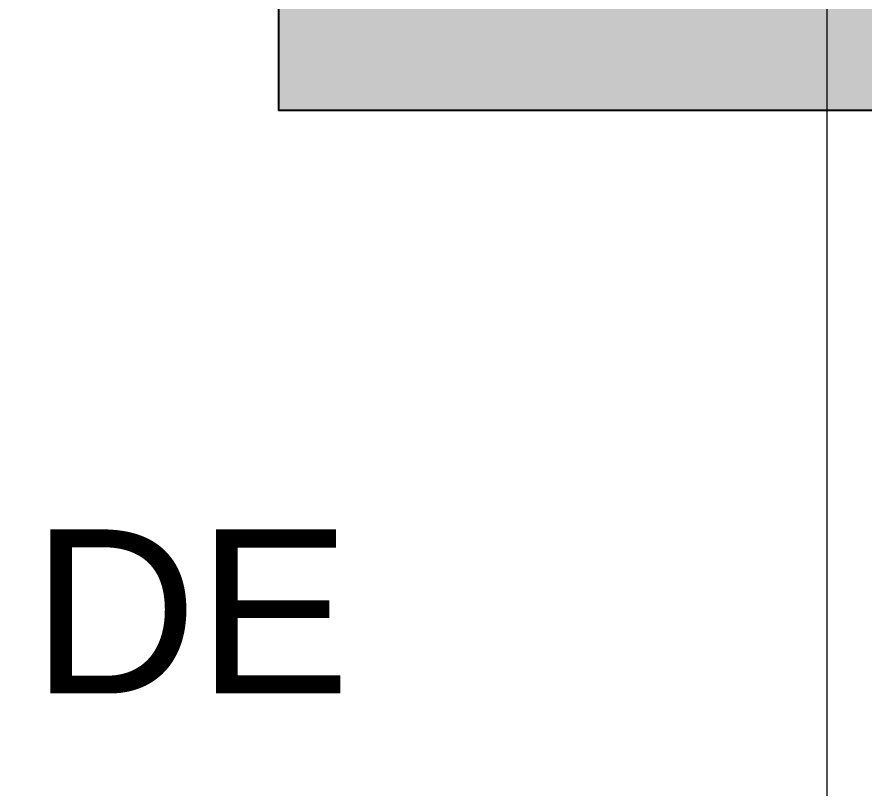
# Model space of a CAD drawing. Header units: metres. Extents: x -22 to 564, y 0 to 143.
# Drawn here: x 133.24 to 134.014, y 47.856 to 48.561 of the extents above; entities that cross this region are included whole.
import ezdxf
from ezdxf.enums import TextEntityAlignment as Align

# ---------------------------------------------------------------- set-up
doc = ezdxf.new("R2010")
doc.units = ezdxf.units.M
doc.linetypes.add('EJES630', pattern=[6.3, 5.5, -0.4, 0, -0.4])
doc.layers.add('EJES', color=11, linetype='EJES630', lineweight=0)
for name, color, linetype in [('TEXTO', 7, 'Continuous'), ('XREF 1N NEURO-ONCOLOGIA$0$-CG-M-WALL', 7, 'Continuous'), ('XREF 1N NEURO-ONCOLOGIA$0$COLUMNAS', 6, 'Continuous'), ('XREF 1N NEURO-ONCOLOGIA$0$TEX-MOB', 4, 'Continuous')]:
    doc.layers.add(name, color=color, linetype=linetype)
doc.styles.add('100 LOCALES 25', font='arial.ttf', dxfattribs={"height": 0.25})
doc.styles.add('XREF 1N NEURO-ONCOLOGIA$0$HANDLET', font='romans.shx')

# ---------------------------------------------------------------- blocks, each defined once
blk = doc.blocks.new('XREF 1N NEURO-ONCOLOGIA$0$C-1')
at = {"layer": 'XREF 1N NEURO-ONCOLOGIA$0$-CG-M-WALL', "true_color": 0x636466}
h = blk.add_hatch(color=251, dxfattribs=at)
h.dxf.hatch_style = 1
h.paths.add_polyline_path([(-0.5, -0.5), (-0.5, 0.5), (0.5, 0.5), (0.5, -0.5)])
blk.add_lwpolyline([(-0.5, -0.5), (-0.5, 0.5), (0.5, 0.5), (0.5, -0.5)], close=True)
blk = doc.blocks.new('XREF 1N NEURO-ONCOLOGIA')
at = {"layer": 'XREF 1N NEURO-ONCOLOGIA$0$COLUMNAS'}
blk.add_blockref('XREF 1N NEURO-ONCOLOGIA$0$C-1', (15.52394, 10.43765, 0), dxfattribs=at)
at = {"layer": 'XREF 1N NEURO-ONCOLOGIA$0$TEX-MOB', "style": 'XREF 1N NEURO-ONCOLOGIA$0$HANDLET'}
for p in [(1.70002, 4.58473, 0), (1.70735, 2.01378, 0)]:
    blk.add_attdef('234', text='', height=0.075, rotation=180, dxfattribs=at).set_placement(p, align=Align.MIDDLE_CENTER)

msp = doc.modelspace()

# ---------------------------------------------------------------- block references
at = {"rotation": 90}
msp.add_blockref('XREF 1N NEURO-ONCOLOGIA', (144.41686, 33.45112), dxfattribs=at)

# ---------------------------------------------------------------- next in the draw order: linework, layer by layer
at = {"layer": 'EJES'}
msp.add_line((133.98071, 33.16788), (133.97943, 58.54999), dxfattribs=at)

# ---------------------------------------------------------------- next in the draw order: texts
at = {"layer": 'TEXTO', "color": 0, "insert": (132.3407, 47.69016, 0), "char_height": 0.15, "width": 1.5226561, "attachment_point": 7, "style": '100 LOCALES 25'}
msp.add_mtext('\\pxqc;SALA DE ESPERA', dxfattribs=at)

doc.saveas('drawing.dxf')
